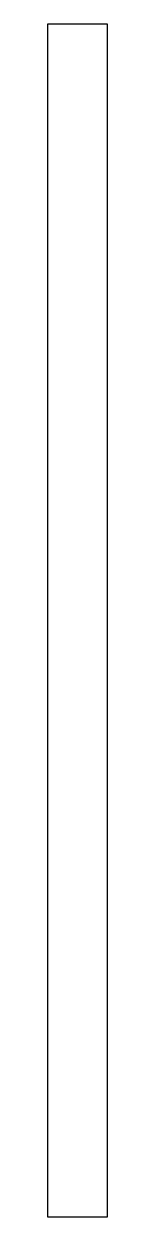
# Model space of a CAD drawing. Header units: millimetres. Extents: x 405 to 413, y 179 to 339.
import ezdxf

# ---------------------------------------------------------------- set-up
doc = ezdxf.new("R2010")
doc.units = ezdxf.units.MM
doc.layers.get('0').update_dxf_attribs({"linetype": 'CONTINUOUS'})

msp = doc.modelspace()

# ---------------------------------------------------------------- linework, layer by layer
msp.add_lwpolyline([(413, 179), (405, 179), (405, 339), (413, 339)], close=True)

doc.saveas('drawing.dxf')
